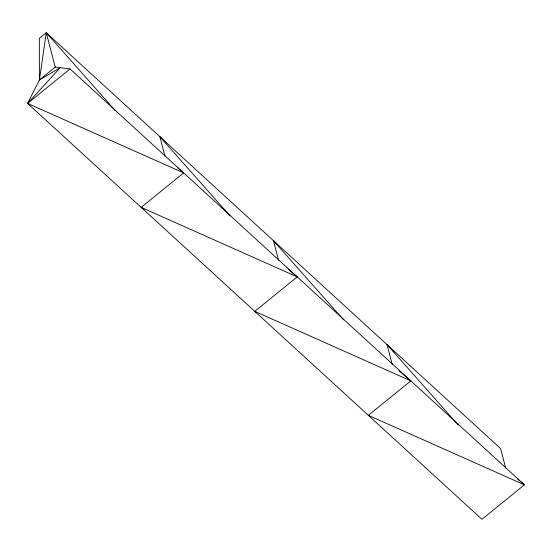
<?xml version="1.0" encoding="UTF-8"?>
<svg xmlns="http://www.w3.org/2000/svg" width="552" height="552" viewBox="0 0 552 552"><rect width="100%" height="100%" fill="white"/><g stroke="black" fill="none" stroke-linecap="round" stroke-linejoin="round"><path stroke-width="0.83" d="M50.46 37.005L46.264 32.699L39.316 38.336L39.406 79.936L55.241 67.082L70.063 68.945L524.4 484.842L481.937 519.301L27.6 103.41L39.406 79.936L46.264 32.699L500.602 448.59L505.729 468.241M70.063 68.945L27.6 103.41L29.049 104.335M144.086 209.242L141.181 207.379L183.65 172.914L177.772 167.905M256.218 312.287L254.769 311.356L297.231 276.89L288.737 269.652M370.523 416.726L368.35 415.332L410.819 380.866L399.055 370.847M39.406 79.936L60.175 67.71L27.6 103.41L183.65 172.914M141.181 207.379L297.231 276.89M254.769 311.356L410.819 380.866M368.35 415.332L524.4 484.842L521.136 482.055M517.217 478.715L519.825 480.944M392.148 364.272L387.021 344.62L390.616 348.312M393.01 350.775L394.211 352.01M278.56 260.296L273.433 240.644L277.028 244.343M164.979 156.32L159.852 136.668L165.841 142.83M387.021 344.62L458.27 425.061M273.433 240.644L343.551 319.801M159.852 136.668L229.963 215.825M115.244 110.566L46.264 32.699L55.241 67.082"/></g></svg>
